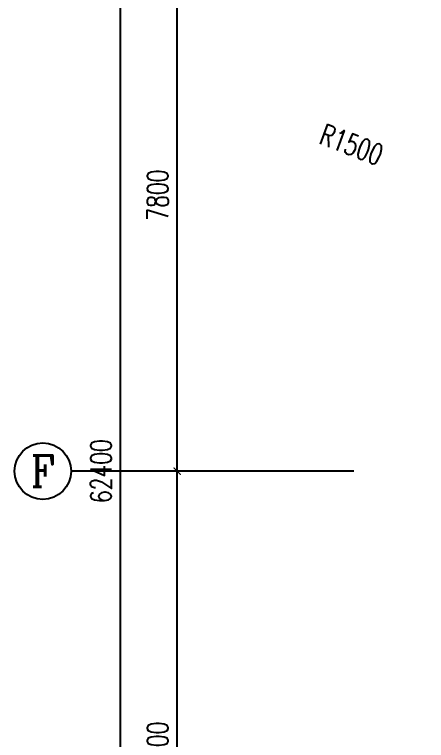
# Model space of a CAD drawing. Header units: millimetres. Extents: x 2680932 to 6187768, y 127588 to 383208.
# Drawn here: x 2880729 to 2886556, y 176905 to 187162 of the extents above; entities that cross this region are included whole.
import ezdxf
from ezdxf.enums import TextEntityAlignment as Align

# ---------------------------------------------------------------- set-up
doc = ezdxf.new("R2010")
doc.units = ezdxf.units.MM
doc.header["$LTSCALE"] = 20
for name, color, linetype in [('AXIS', 3, 'Continuous'), ('AXIS_TEXT', 7, 'Continuous'), ('PUB_DIM', 3, 'Continuous')]:
    doc.layers.add(name, color=color, linetype=linetype)
doc.styles.add('_TCH_AXIS', font='COMPLEX', dxfattribs={"bigfont": 'GBCBIG'})
doc.styles.add('_TCH_DIM', font='SIMPLEX', dxfattribs={"bigfont": 'GBCBIG'})
doc.styles.add('_TCH_DIM_T3', font='SIMPLEX', dxfattribs={"width": 0.705882, "bigfont": 'GBCBIG'})
doc.styles.add('COMPLEX', font='complex')
doc.dimstyles.new('_TCH_ARCH&&100', dxfattribs={"dimtxt": 297.5, "dimasz": 100, "dimexe": 250, "dimexo": 300, "dimgap": 126.25, "dimtad": 1, "dimdec": 0, "dimzin": 0, "dimdsep": 46, "dimtxsty": '_TCH_DIM_T3', "dimblk": 'ARCHTICK', "dimcen": 0.09, "dimclrt": 7, "dimazin": 2, "dimtfac": 1, "dimtdec": 0, "dimtix": 1, "dimtmove": 2, "dimatfit": 3, "dimfxl": 1, "dimtolj": 1, "dimtzin": 0, "dimarcsym": 0})

# ---------------------------------------------------------------- blocks, each defined once
blk = doc.blocks.new('_ArchTick')
at = {"color": 0, "linetype": 'ByBlock', "lineweight": -3, "const_width": 0.15}
blk.add_lwpolyline([(-0.5, -0.5), (0.5, 0.5)], dxfattribs=at)
blk = doc.blocks.new('*D78')
at = {"layer": 'AXIS', "color": 0, "lineweight": -2, "transparency": 16777216}
for p, q in [((2885229, 180710), (2882779, 180710)), ((2883029, 172910), (2883029, 180710)), ((2885229, 172910), (2882779, 172910))]:
    blk.add_line(p, q, dxfattribs=at)
at = {"layer": 'Defpoints', "color": 0, "lineweight": -3, "transparency": 16777216}
for p in [(2883029, 180710), (2885529, 180710), (2885529, 172910)]:
    blk.add_point(p, dxfattribs=at)
at = {"layer": 'AXIS', "color": 0, "lineweight": -2, "transparency": 16777216, "xscale": 100, "yscale": 100, "zscale": 100}
for p, rotation in [((2883029, 180710), 90), ((2883029, 172910), 270)]:
    blk.add_blockref('_ArchTick', p, dxfattribs=dict(at, rotation=rotation))
at = {"layer": 'AXIS', "color": 7, "transparency": 16777216, "insert": (2882754, 176810), "char_height": 297.5, "attachment_point": 5, "rotation": 90, "style": '_TCH_DIM_T3'}
blk.add_mtext('\\A1;7800', dxfattribs=at)
blk = doc.blocks.new('*D79')
at = {"layer": 'AXIS', "color": 0, "lineweight": -2, "transparency": 16777216}
for p, q in [((2885229, 188510), (2882779, 188510)), ((2883029, 180710), (2883029, 188510)), ((2885229, 180710), (2882779, 180710))]:
    blk.add_line(p, q, dxfattribs=at)
at = {"layer": 'Defpoints', "color": 0, "lineweight": -3, "transparency": 16777216}
for p in [(2883029, 188510), (2885529, 188510), (2885529, 180710)]:
    blk.add_point(p, dxfattribs=at)
at = {"layer": 'AXIS', "color": 0, "lineweight": -2, "transparency": 16777216, "xscale": 100, "yscale": 100, "zscale": 100}
for p, rotation in [((2883029, 188510), 90), ((2883029, 180710), 270)]:
    blk.add_blockref('_ArchTick', p, dxfattribs=dict(at, rotation=rotation))
at = {"layer": 'AXIS', "color": 7, "transparency": 16777216, "insert": (2882754, 184610), "char_height": 297.5, "attachment_point": 5, "rotation": 90, "style": '_TCH_DIM_T3'}
blk.add_mtext('\\A1;7800', dxfattribs=at)
blk = doc.blocks.new('*D83')
at = {"layer": 'AXIS', "color": 0, "lineweight": -2, "transparency": 16777216}
for p, q in [((2885229, 211910), (2881979, 211910)), ((2882229, 149510), (2882229, 211910)), ((2885229, 149510), (2881979, 149510))]:
    blk.add_line(p, q, dxfattribs=at)
at = {"layer": 'Defpoints', "color": 0, "lineweight": -3, "transparency": 16777216}
for p in [(2882229, 211910), (2885529, 211910), (2885529, 149510)]:
    blk.add_point(p, dxfattribs=at)
at = {"layer": 'AXIS', "color": 0, "lineweight": -2, "transparency": 16777216, "xscale": 100, "yscale": 100, "zscale": 100}
for p, rotation in [((2882229, 211910), 90), ((2882229, 149510), 270)]:
    blk.add_blockref('_ArchTick', p, dxfattribs=dict(at, rotation=rotation))
at = {"layer": 'AXIS', "color": 7, "transparency": 16777216, "insert": (2881954, 180710), "char_height": 297.5, "attachment_point": 5, "rotation": 90, "style": '_TCH_DIM_T3'}
blk.add_mtext('\\A1;62400', dxfattribs=at)
blk = doc.blocks.new('_AXISO')
blk.add_circle((0, 0), 0.5)
at = {"layer": 'AXIS_TEXT', "style": 'COMPLEX', "width": 1.041667}
blk.add_attdef('A', text='', height=0.56, dxfattribs=at).set_placement((-0.25, -0.28), (0.25, -0.28), align=Align.FIT)

msp = doc.modelspace()

# ---------------------------------------------------------------- linework, layer by layer
at = {"layer": 'AXIS'}
msp.add_line((2885528.6, 180709.9), (2881528.6, 180709.9), dxfattribs=at)
at = {"layer": 'PUB_DIM'}
msp.add_lwpolyline([(2884880.7, 185262.4, 0, 0, 0), (2887124.2, 184410, 66, 0, 0), (2887311.2, 184338.9, 0, 0, 0)], format="xyseb", dxfattribs=at)

# ---------------------------------------------------------------- block references
at = {"layer": 'AXIS'}
ref = msp.add_blockref('_AXISO', (2881128.6, 180709.9), dxfattribs=dict(at, xscale=800, yscale=800, zscale=800))
ref.add_attrib('A', 'F', dxfattribs={"layer": 'AXIS_TEXT', "height": 445.4, "style": '_TCH_AXIS'}).set_placement((2880958.9, 180487.2), (2881298.3, 180487.2), align=Align.FIT)

# ---------------------------------------------------------------- texts
at = {"layer": 'PUB_DIM', "color": 7, "style": '_TCH_DIM', "width": 0.705882}
msp.add_text('R1500', height=297.5, rotation=339.19612, dxfattribs=at).set_placement((2885019, 185344.9))

# ---------------------------------------------------------------- dimensions: what is measured, and where the dimension line sits
at = {"layer": 'AXIS'}
for p1, p2, distance, picture, middle in [((2885528.6, 149509.9), (2885528.6, 211909.9), 3300, '*D83', (2881953.6, 180709.9)), ((2885528.6, 180709.9), (2885528.6, 188509.9), 2500, '*D79', (2882753.6, 184609.9)), ((2885528.6, 172909.9), (2885528.6, 180709.9), 2500, '*D78', (2882753.6, 176809.9))]:
    dim = msp.add_aligned_dim(p1=p1, p2=p2, distance=distance, dimstyle='_TCH_ARCH&&100', dxfattribs=at)
    dim.commit()
    dim.dimension.update_dxf_attribs({"geometry": picture, "text_midpoint": middle})

doc.saveas('drawing.dxf')
